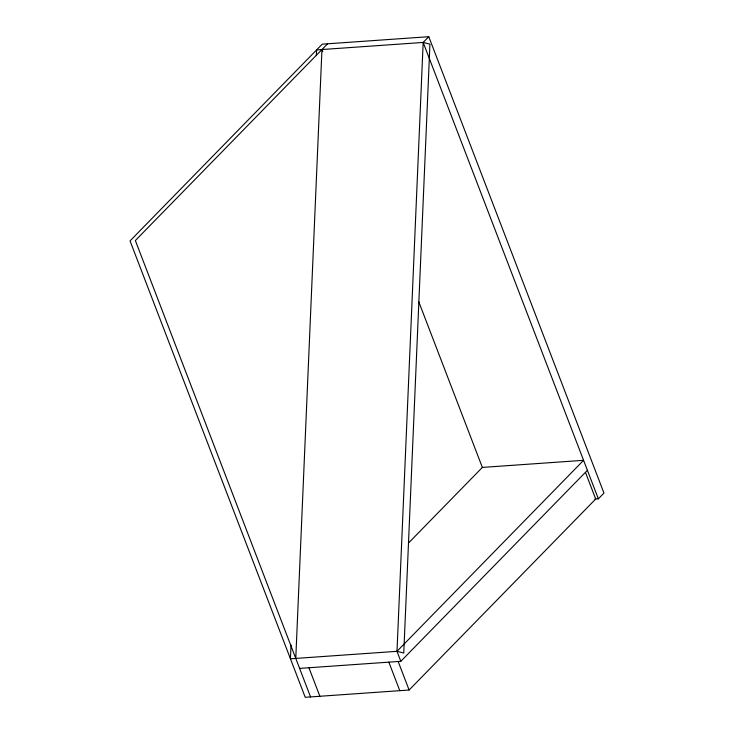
<?xml version="1.0" encoding="UTF-8"?>
<svg xmlns="http://www.w3.org/2000/svg" width="734" height="734" viewBox="0 0 734 734"><rect width="100%" height="100%" fill="white"/><g stroke="black" fill="none" stroke-linecap="round" stroke-linejoin="round"><path stroke-width="1.1" d="M291.04 645.058L290.444 658.793L396.993 651.324L403.764 653.04L429.94 44.159L423.169 42.434L316.62 49.912L316.372 55.628M295.774 658.416L321.951 49.536L322.767 51.674M299.6 668.399L400.828 661.306L396.993 651.324L423.169 42.434L428.775 36.7L603.963 493.092L598.357 498.826L594.944 499.065M327.557 43.801L135.359 240.532L310.555 696.924M408.682 542.839L482.357 467.42L583.576 460.319L396.993 651.324M400.828 661.306L587.411 470.301M428.775 36.7L322.226 44.168L130.037 240.908L305.225 697.3L409.113 690.015L595.696 499.019L585.558 472.604M423.169 42.434L598.357 498.826M418.775 301.784L482.366 467.448M398.158 661.49L409.113 690.015M388.837 662.141L399.791 690.666M308.931 667.747L319.877 696.272"/></g></svg>
